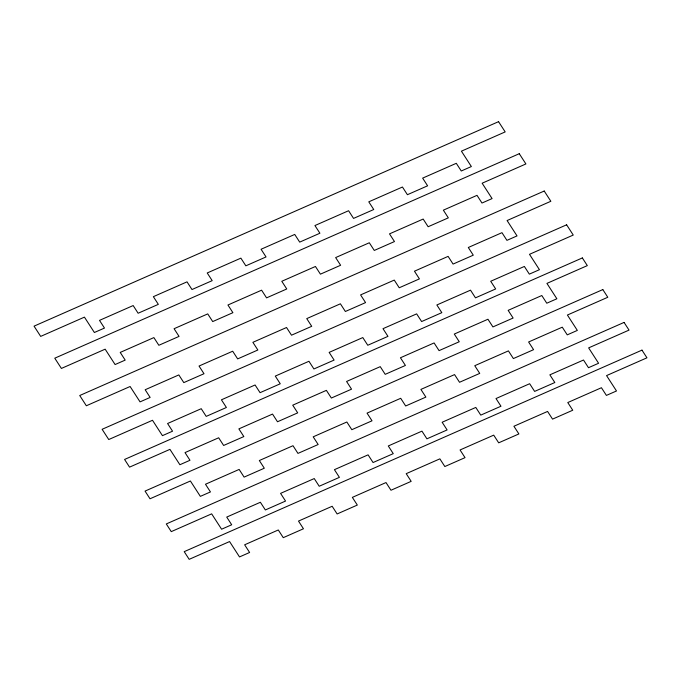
<?xml version="1.0" encoding="UTF-8"?>
<svg xmlns="http://www.w3.org/2000/svg" width="681" height="681" viewBox="0 0 681 681"><rect width="100%" height="100%" fill="white"/><g stroke="black" fill="none" stroke-linecap="round" stroke-linejoin="round"><path stroke-width="1.02" d="M498.552 121.661L34.05 326.148L40.681 336.397L84.435 317.133L94.378 332.507L104.474 328.063L99.503 320.376L133.161 305.556L138.132 313.243L158.332 304.356L153.361 296.669L187.02 281.849L191.991 289.536L212.183 280.649L207.22 272.962L240.878 258.142L245.85 265.828L266.041 256.941L261.07 249.255L294.728 234.434L299.7 242.121L319.9 233.234L314.928 225.547L348.587 210.727L353.558 218.414L373.75 209.518L368.779 201.831L402.445 187.02L407.417 194.706L427.608 185.811L422.637 178.124L456.296 163.312L461.267 170.999L471.363 166.547L461.42 151.173L505.183 131.91L498.552 121.661M519.271 153.702L54.769 358.189L61.401 368.438L105.155 349.174L115.098 364.548L125.193 360.104L120.222 352.417L153.88 337.597L158.852 345.284L179.052 336.397L174.081 328.71L207.739 313.89L212.71 321.577L232.902 312.681L227.939 305.003L261.598 290.183L266.569 297.869L286.761 288.974L281.789 281.287L315.448 266.475L320.419 274.162L340.619 265.267L335.648 257.58L369.306 242.768L374.278 250.446L394.469 241.559L389.498 233.872L423.165 219.052L428.136 226.739L448.328 217.852L443.357 210.165L477.015 195.345L481.986 203.032L492.082 198.588L482.139 183.215L525.902 163.951L519.271 153.702M544.221 191.029L79.72 395.516L86.342 405.765L130.105 386.502L140.048 401.875L150.143 397.432L145.172 389.745L178.831 374.925L183.802 382.611L204.002 373.724L199.031 366.037L232.689 351.217L237.66 358.904L257.852 350.008L252.881 342.322L286.539 327.51L291.511 335.197L311.711 326.301L306.739 318.614L340.398 303.803L345.369 311.489L365.561 302.594L360.589 294.907L394.256 280.087L399.228 287.774L419.419 278.887L414.448 271.2L448.107 256.379L453.078 264.066L473.278 255.179L468.307 247.492L501.965 232.672L506.936 240.359L517.032 235.915L507.09 220.542L550.852 201.278L544.221 191.029M566.626 224.807L102.116 429.294L108.747 439.534L152.501 420.279L162.444 435.653L172.548 431.201L167.577 423.514L201.236 408.702L206.207 416.389L226.398 407.493L221.427 399.807L255.086 384.986L260.057 392.673L280.257 383.786L275.286 376.099L308.944 361.279L313.915 368.966L334.116 360.079L329.144 352.392L362.803 337.572L367.774 345.258L387.966 336.371L382.994 328.685L416.653 313.864L421.624 321.551L441.824 312.664L436.853 304.977L470.511 290.157L475.483 297.844L495.674 288.948L490.703 281.262L524.37 266.45L529.341 274.137L539.437 269.693L529.495 254.319L573.249 235.056L566.626 224.807M582.349 257.929L124.58 459.454L129.552 467.14L169.944 449.358L179.886 464.731L189.982 460.279L185.011 452.593L218.669 437.781L223.64 445.468L243.841 436.572L238.869 428.885L272.528 414.074L277.499 421.76L297.699 412.865L292.728 405.178L326.386 390.358L331.358 398.044L351.549 389.157L346.578 381.471L380.236 366.65L385.208 374.337L405.408 365.45L400.437 357.763L434.095 342.943L439.066 350.63L459.258 341.743L454.287 334.056L487.954 319.236L492.925 326.923L513.116 318.036L508.145 310.349L541.804 295.528L546.775 303.215L556.871 298.772L546.928 283.398L587.32 265.616L582.349 257.929M602.821 289.578L145.044 491.095L150.016 498.781L190.408 480.999L200.35 496.372L210.455 491.929L205.483 484.242L239.142 469.43L244.113 477.117L264.305 468.222L259.333 460.535L292.992 445.714L297.963 453.401L318.163 444.514L313.192 436.827L346.85 422.007L351.822 429.694L372.013 420.807L367.042 413.12L400.709 398.3L405.68 405.987L425.872 397.1L420.901 389.413L454.559 374.593L459.53 382.279L479.73 373.392L474.759 365.706L508.418 350.885L513.389 358.572L533.581 349.676L528.609 341.99L562.276 327.178L567.247 334.865L577.343 330.413L567.401 315.039L607.793 297.265L602.821 289.578M624.06 322.419L166.292 523.944L171.263 531.631L211.655 513.849L221.597 529.222L231.693 524.77L226.722 517.083L260.38 502.272L265.352 509.958L285.543 501.063L280.572 493.376L314.239 478.564L319.21 486.251L339.402 477.355L334.431 469.669L368.089 454.848L373.06 462.535L393.26 453.648L388.289 445.961L421.948 431.141L426.919 438.828L447.111 429.941L442.139 422.254L475.798 407.434L480.769 415.121L500.969 406.234L495.998 398.547L529.656 383.726L534.628 391.413L554.828 382.526L549.856 374.839L583.515 360.019L588.486 367.706L598.582 363.262L588.639 347.889L629.031 330.106L624.06 322.419M641.979 350.128L184.21 551.653L189.182 559.339L229.574 541.557L239.516 556.93L249.612 552.478L244.641 544.791L278.299 529.98L283.27 537.667L303.462 528.771L298.491 521.084L332.158 506.272L337.129 513.959L357.321 505.064L352.349 497.377L386.008 482.557L390.979 490.243L411.179 481.356L406.208 473.67L439.866 458.849L444.838 466.536L465.029 457.649L460.058 449.962L493.716 435.142L498.688 442.829L518.888 433.942L513.917 426.255L547.575 411.435L552.546 419.121L572.747 410.234L567.775 402.548L601.434 387.727L606.405 395.414L616.501 390.971L606.558 375.597L646.95 357.814L641.979 350.128"/></g></svg>
